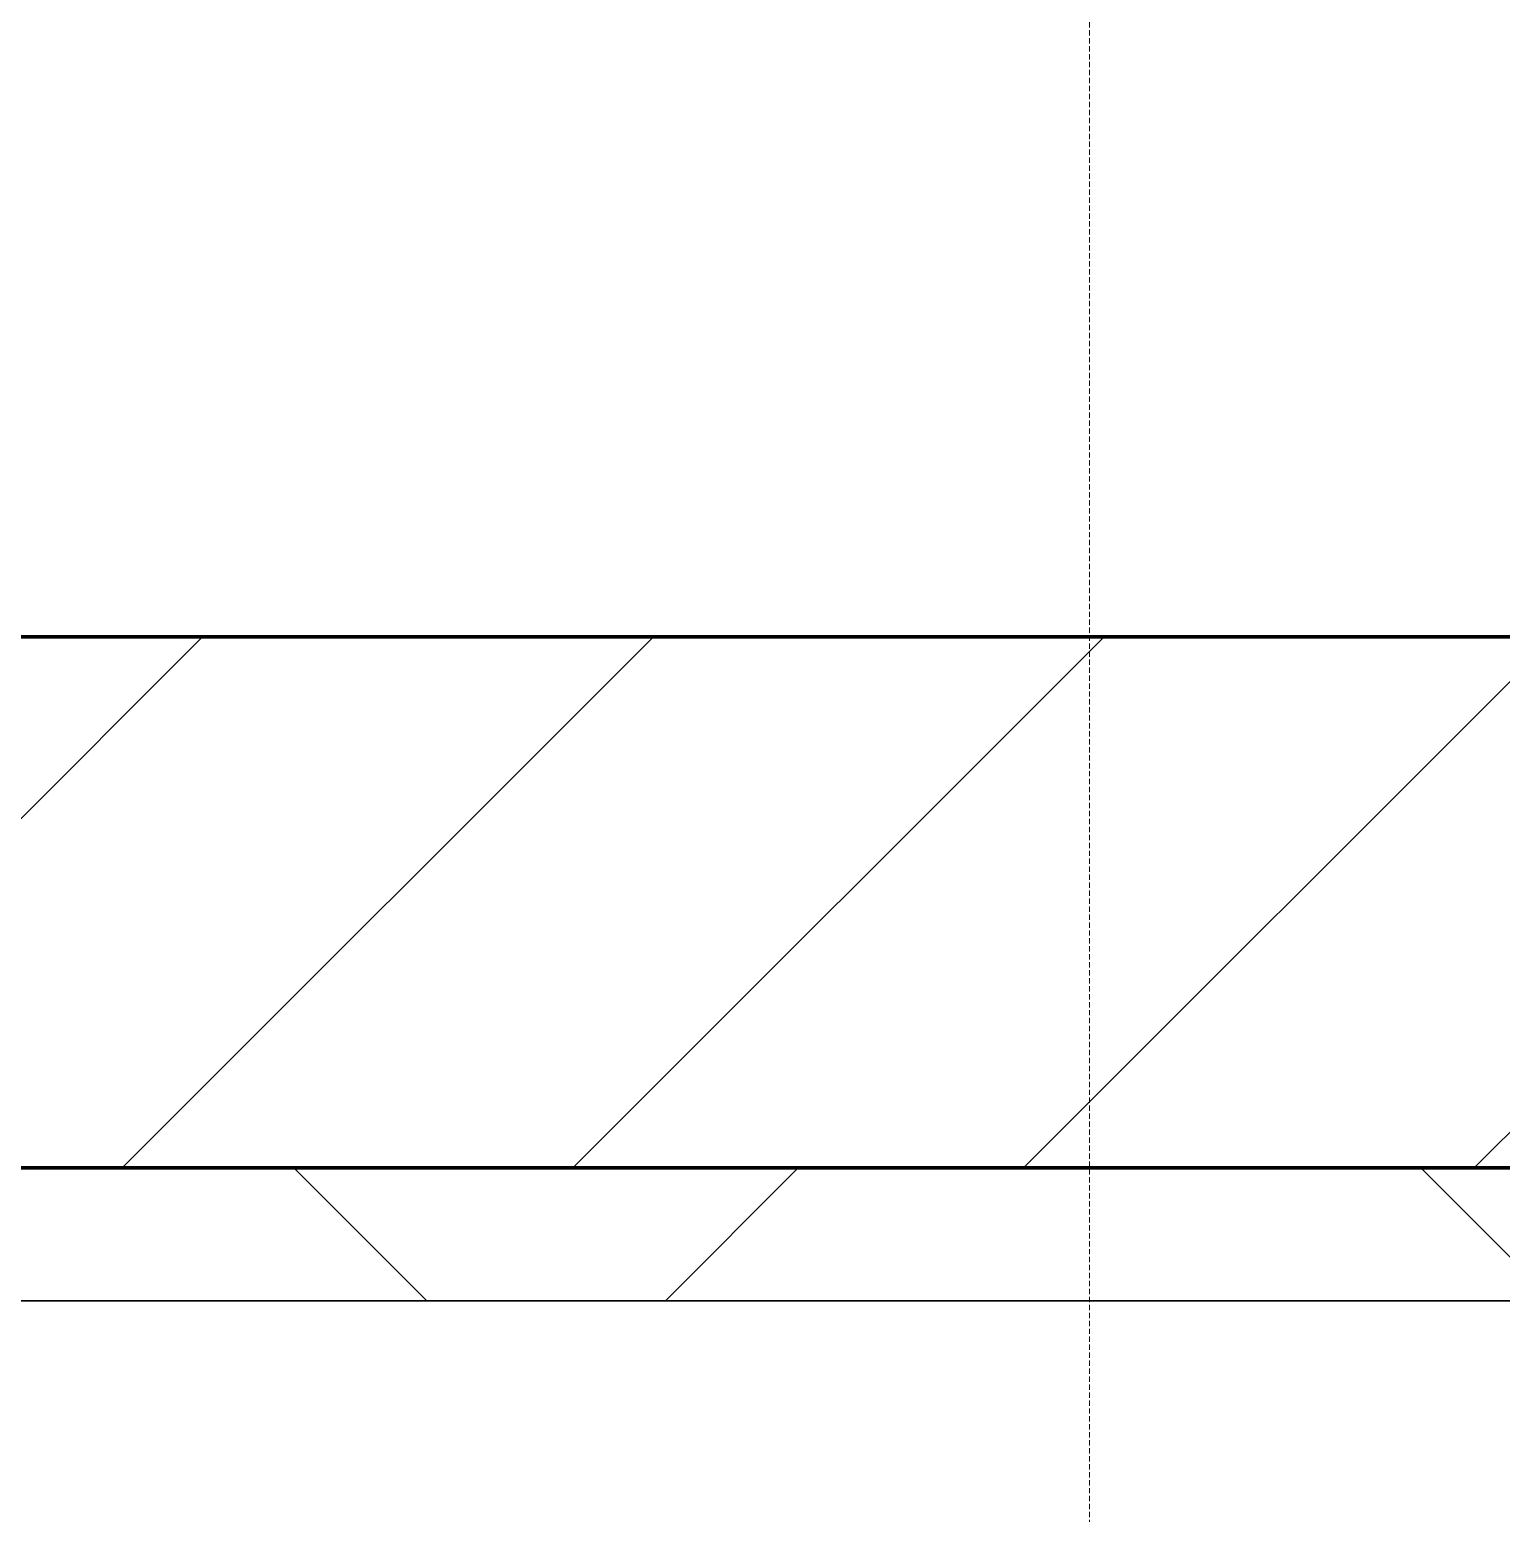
# Model space of a CAD drawing. Header units: millimetres. Extents: x -853228 to -774636, y -17776 to 22455.
# Drawn here: x -827721 to -827167, y 7814 to 8373 of the extents above; entities that cross this region are included whole.
import ezdxf

# ---------------------------------------------------------------- set-up
doc = ezdxf.new("R2010")
doc.units = ezdxf.units.MM
doc.linetypes.add('DPA_Hidden 50', pattern=[3, 2, -1])
for name, color, linetype, lineweight in [('A-DETL', 1, 'Continuous', 70), ('A-GLAZ-CURT', 2, 'Continuous', 9), ('A-WALL', 5, 'Continuous', 35), ('A-WALL-FNSH', 2, 'Continuous', 35), ('A-WALL-PATT', 1, 'Continuous', 35)]:
    doc.layers.add(name, color=color, linetype=linetype, lineweight=lineweight)

# ---------------------------------------------------------------- blocks, each defined once
blk = doc.blocks.new('PPLS-PP19_Custom Tile Pattern - Custom Tile Pattern-V53-4281-01 ENLARGED LOWER PLATFORM LEVEL - REFLECTED CEILING PLAN - SHEET 2')
at = {"layer": 'A-GLAZ-CURT'}
for p, q in [((-300, 0), (300, 0)), ((300, 0), (-300, 0)), ((230.06, 0), (300, 0)), ((-300, -50), (300, -50)), ((300, -50), (-300, -50))]:
    blk.add_line(p, q, dxfattribs=at)
for points, knots in [([(300, 0), (286.53, 0), (254.22, 0), (207.11, 0), (177.41, 0), (159.34, 0), (158.33, 0), (158.3, 0)], [-285.253232, -285.253232, -285.253232, -285.253232, -244.693688, -187.987675, -143.776725, -129.632772, -123.352749, -123.352749, -123.352749, -123.352749]), ([(171.51, 0), (176.48, 0), (193.23, 0), (201.73, 0), (208.81, 0), (213.9, 0), (241.96, 0), (266.73, 0), (281.71, 0), (291.71, 0), (296.52, 0), (297.86, 0), (298.09, 0)], [-7971.819559, -7971.819559, -7971.819559, -7971.819559, -7784.112253, -7606.717214, -7289.299508, -7042.621073, -6582.165592, -6068.460911, -5766.029927, -5566.724884, -5280.360606, -5199.253518, -5199.253518, -5199.253518, -5199.253518]), ([(289.43, 0), (281.1, 0), (258.49, 0), (230.43, 0), (219.94, 0), (219.02, 0)], [-12343.066774, -12343.066774, -12343.066774, -12343.066774, -11905.454923, -11162.864862, -10856.732305, -10856.732305, -10856.732305, -10856.732305]), ([(284.76, 0), (284.76, 0), (285.09, 0), (287.47, 0), (293.59, 0), (297.76, 0), (300, 0)], [-4110.630118, -4110.630118, -4110.630118, -4110.630118, -4053.389046, -3959.664717, -3862.421465, -3746.95702, -3746.95702, -3746.95702, -3746.95702]), ([(290.44, 0), (290.05, 0), (287.87, 0), (285.38, 0), (284.87, 0)], [-4407.091792, -4407.091792, -4407.091792, -4407.091792, -4358.271401, -4143.037883, -4143.037883, -4143.037883, -4143.037883])]:
    blk.add_open_spline(points, degree=3, knots=knots, dxfattribs=at)
for points in [[(300, 0), (296.86, 0), (293.7, 0), (290.53, 0)], [(297.38, 0), (296.02, 0), (293.66, 0), (290.54, 0)]]:
    blk.add_open_spline(points, degree=3, dxfattribs=at)
blk = doc.blocks.new('PPLS-PP19_Custom Tile Pattern - Custom Tile Pattern-V54-4281-01 ENLARGED LOWER PLATFORM LEVEL - REFLECTED CEILING PLAN - SHEET 2')
at = {"layer": 'A-GLAZ-CURT'}
for p, q in [((-300, 0), (300, 0)), ((300, 0), (-300, 0)), ((-293.07, 0), (-275.75, 0)), ((-275.75, 0), (-293.07, 0)), ((-222.32, 0), (-205, 0)), ((-205, 0), (-222.32, 0)), ((195.99, 0), (213.31, 0)), ((213.31, 0), (195.99, 0)), ((230.06, 0), (300, 0)), ((-300, -50), (300, -50)), ((300, -50), (-300, -50))]:
    blk.add_line(p, q, dxfattribs=at)
at = {"layer": 'A-GLAZ-CURT', "flags": 128}
for points in [[(-300, 0), (-291.56, 0), (-283.3, 0), (-275.2, 0), (-267.26, 0), (-259.45, 0), (-251.77, 0), (-244.2, 0), (-236.74, 0), (-229.36, 0), (-222.06, 0), (-214.83, 0), (-207.71, 0), (-200.76, 0), (-194.02, 0), (-187.54, 0), (-181.38, 0), (-175.58, 0), (-170.25, 0), (-165.64, 0), (-162.01, 0), (-159.53, 0), (-157.46, 0), (-154.52, 0), (-149.42, 0), (-141.84, 0), (-132.81, 0), (-126.08, 0)], [(-125.17, 0), (-128.55, 0), (-134.16, 0), (-140.03, 0), (-145.5, 0), (-150.63, 0), (-155.53, 0), (-160.27, 0), (-164.95, 0), (-169.65, 0), (-174.47, 0), (-179.49, 0), (-184.81, 0), (-190.44, 0), (-196.37, 0), (-202.58, 0), (-209.04, 0), (-215.73, 0), (-222.63, 0), (-229.72, 0), (-236.97, 0), (-244.39, 0), (-251.96, 0), (-259.67, 0), (-267.51, 0), (-275.48, 0), (-283.55, 0), (-291.73, 0), (-300, 0)]]:
    blk.add_lwpolyline(points, dxfattribs=at)
at = {"layer": 'A-GLAZ-CURT'}
for points, knots in [([(-300, 0), (-284.65, 0), (-236.57, 0), (-174.61, 0), (-129.95, 0), (-110.8, 0), (-99.5, 0), (-91.46, 0)], [-5323.127839, -5323.127839, -5323.127839, -5323.127839, -4502.809032, -2700.551212, -1002.059161, -460.363443, 0, 0, 0, 0]), ([(-171.58, 0), (-184.89, 0), (-218.8, 0), (-262.56, 0), (-294.48, 0), (-300, 0)], [-16141.514464, -16141.514464, -16141.514464, -16141.514464, -15131.813646, -13729.592194, -13439.944408, -13439.944408, -13439.944408, -13439.944408]), ([(-137.88, 0), (-140.56, 0), (-147.66, 0), (-147.69, 0), (-158.72, 0), (-174.02, 0), (-185.59, 0), (-209.77, 0), (-232.01, 0), (-255.22, 0), (-262.59, 0), (-264.9, 0), (-265.4, 0)], [-3187.727384, -3187.727384, -3187.727384, -3187.727384, -2919.378265, -2477.344047, -2237.412286, -2029.680487, -1755.085331, -1400.429864, -858.079193, -543.655514, -208.940337, 0, 0, 0, 0]), ([(-258.6, 0), (-257.91, 0), (-254.26, 0), (-241.25, 0), (-225.99, 0), (-213.1, 0), (-200.2, 0), (-187.16, 0), (-177.16, 0), (-171.59, 0)], [-5722.54675, -5722.54675, -5722.54675, -5722.54675, -5657.471696, -5413.335975, -5017.494783, -4832.723979, -4666.091899, -4349.945572, -4079.365017, -4079.365017, -4079.365017, -4079.365017]), ([(-133.82, 0), (-135.51, 0), (-137.8, 0), (-149.31, 0), (-162.01, 0), (-177.91, 0), (-199.46, 0), (-216.65, 0), (-231.26, 0), (-233.46, 0), (-234, 0)], [-2731.647847, -2731.647847, -2731.647847, -2731.647847, -2418.507304, -2308.929706, -2113.765672, -1763.376603, -1422.553702, -978.033455, -846.069444, -682.911962, -682.911962, -682.911962, -682.911962]), ([(-233.49, 0), (-233.44, 0), (-232.38, 0), (-230.74, 0), (-225.3, 0), (-223.63, 0)], [-455.274641, -455.274641, -455.274641, -455.274641, -440.605512, -119.536984, 0, 0, 0, 0]), ([(-223.63, 0), (-219.39, 0), (-206.17, 0), (-188.58, 0), (-169.02, 0), (-152.12, 0), (-136.84, 0), (-127.33, 0), (-124.19, 0), (-123.43, 0), (-123.28, 0)], [-5463.295695, -5463.295695, -5463.295695, -5463.295695, -5161.076232, -4739.070012, -4465.409639, -4149.119819, -3839.893365, -3647.167523, -3488.92562, -3439.852845, -3439.852845, -3439.852845, -3439.852845]), ([(-102.64, 0), (-112.29, 0), (-133.51, 0), (-158.22, 0), (-171.17, 0)], [-18161.066245, -18161.066245, -18161.066245, -18161.066245, -17136.203329, -16151.889957, -16151.889957, -16151.889957, -16151.889957]), ([(-171.08, 0), (-169.62, 0), (-164.61, 0), (-158.7, 0), (-157.22, 0)], [-4071.073527, -4071.073527, -4071.073527, -4071.073527, -4000.813434, -3840.635403, -3840.635403, -3840.635403, -3840.635403]), ([(-152.35, 0), (-151.03, 0), (-147.71, 0), (-143.57, 0), (-138.62, 0)], [-3494.978217, -3494.978217, -3494.978217, -3494.978217, -3371.022232, -3227.460399, -3227.460399, -3227.460399, -3227.460399]), ([(-118.78, 0), (-121.86, 0), (-126.28, 0), (-136.96, 0), (-147.46, 0), (-150.03, 0), (-150.57, 0)], [-5938.474035, -5938.474035, -5938.474035, -5938.474035, -5700.061948, -5508.838257, -5298.784692, -5196.16478, -5196.16478, -5196.16478, -5196.16478]), ([(-150.34, 0), (-150.07, 0), (-147.75, 0), (-142.6, 0), (-127.26, 0), (-107.3, 0), (-90.42, 0), (-75.26, 0), (-68.41, 0), (-65.12, 0), (-63.63, 0)], [-4948.728362, -4948.728362, -4948.728362, -4948.728362, -4883.323924, -4440.880425, -4054.690705, -3793.097032, -3402.597032, -3144.956779, -3050.982048, -2969.237017, -2969.237017, -2969.237017, -2969.237017]), ([(-34.59, 0), (-40.18, 0), (-54.29, 0), (-78.2, 0), (-110.94, 0), (-130.52, 0), (-147.74, 0), (-149.07, 0)], [-8485.872555, -8485.872555, -8485.872555, -8485.872555, -8073.216054, -7508.296369, -7004.680444, -6449.282163, -6277.220794, -6277.220794, -6277.220794, -6277.220794]), ([(-148.23, 0), (-146.94, 0), (-140.15, 0), (-137.28, 0), (-133.93, 0), (-128.78, 0), (-126.5, 0)], [-6162.058746, -6162.058746, -6162.058746, -6162.058746, -6017.569127, -5560.701257, -5364.112219, -5231.017328, -5231.017328, -5231.017328, -5231.017328]), ([(-86.16, 0), (-91.37, 0), (-104.13, 0), (-122.65, 0), (-139.03, 0), (-146.11, 0), (-146.95, 0)], [-1681.3698, -1681.3698, -1681.3698, -1681.3698, -1374.161226, -945.742622, -741.901385, -489.130243, -489.130243, -489.130243, -489.130243]), ([(-146.69, 0), (-146.59, 0), (-145.49, 0), (-135.69, 0), (-128.29, 0), (-125.15, 0)], [-420.34245, -420.34245, -420.34245, -420.34245, -406.956646, -290.263673, 0, 0, 0, 0]), ([(-127.41, 0), (-131.63, 0), (-133.16, 0), (-134.09, 0), (-134.15, 0)], [-8540.990293, -8540.990293, -8540.990293, -8540.990293, -8266.114998, -8246.473386, -8246.473386, -8246.473386, -8246.473386]), ([(-134.15, 0), (-133.32, 0), (-130.31, 0), (-119.55, 0), (-107.8, 0), (-102.64, 0)], [-7657.439573, -7657.439573, -7657.439573, -7657.439573, -7293.749979, -6839.55839, -6479.589617, -6479.589617, -6479.589617, -6479.589617]), ([(-120.13, 0), (-120.14, 0), (-120.24, 0), (-121.3, 0), (-129.25, 0), (-133.82, 0)], [-2933.992132, -2933.992132, -2933.992132, -2933.992132, -2920.575025, -2840.280255, -2731.647847, -2731.647847, -2731.647847, -2731.647847]), ([(-113.43, 0), (-113.44, 0), (-113.96, 0), (-119.73, 0), (-125.43, 0), (-127.03, 0), (-127.41, 0)], [-328.499627, -328.499627, -328.499627, -328.499627, -282.672656, -98.539552, -24.539552, 0, 0, 0, 0]), ([(-126.5, 0), (-122.44, 0), (-108.71, 0), (-86.68, 0), (-63.44, 0), (-54.4, 0), (-48.53, 0), (-30.79, 0), (-18.03, 0), (8.61, 0), (15.02, 0), (22.91, 0), (31, 0), (39.04, 0), (51.19, 0), (58.74, 0), (61.34, 0), (61.45, 0)], [-5231.017328, -5231.017328, -5231.017328, -5231.017328, -4994.692869, -4542.524482, -4008.285538, -3689.699207, -3546.54457, -3315.260113, -2864.387349, -2439.246196, -2084.094819, -1956.422387, -1818.904206, -1645.594513, -1443.202566, -1228.752106, -1120.932285, -1120.932285, -1120.932285, -1120.932285]), ([(-125.15, 0), (-124.93, 0), (-121.96, 0), (-113.79, 0), (-106.12, 0), (-103.63, 0)], [-3362.7396, -3362.7396, -3362.7396, -3362.7396, -3342.215224, -3074.362186, -2942.39715, -2942.39715, -2942.39715, -2942.39715]), ([(-122.08, 0), (-122.01, 0), (-121.69, 0), (-121.2, 0), (-120.88, 0)], [-3136.336417, -3136.336417, -3136.336417, -3136.336417, -3110.304437, -3035.164275, -3035.164275, -3035.164275, -3035.164275]), ([(-36.33, 0), (-36.43, 0), (-37.27, 0), (-45.02, 0), (-46.13, 0), (-60.59, 0), (-81.23, 0), (-99.51, 0), (-114.02, 0), (-117.28, 0), (-118.78, 0)], [-1855.773136, -1855.773136, -1855.773136, -1855.773136, -1810.870157, -1672.078046, -1405.135169, -1060.00838, -740.068933, -229.489605, -116.330425, 0, 0, 0, 0]), ([(-117.74, 0), (-117.19, 0), (-114.78, 0), (-113.43, 0), (-113.43, 0)], [-821.249067, -821.249067, -821.249067, -821.249067, -394.672656, -330.879064, -330.879064, -330.879064, -330.879064]), ([(-102.96, 0), (-105.16, 0), (-111.69, 0), (-116.56, 0), (-117.56, 0)], [-1642.498133, -1642.498133, -1642.498133, -1642.498133, -1433.981041, -985.49888, -985.49888, -985.49888, -985.49888]), ([(-115.82, 0), (-114.96, 0), (-111.48, 0), (-105.32, 0), (-102.68, 0)], [-5724.064692, -5724.064692, -5724.064692, -5724.064692, -5430.283136, -5249.458087, -5249.458087, -5249.458087, -5249.458087]), ([(-33.8, 0), (-36.03, 0), (-43.13, 0), (-56.24, 0), (-75.59, 0), (-94, 0), (-112.01, 0), (-114.94, 0), (-115.63, 0)], [-1948.617768, -1948.617768, -1948.617768, -1948.617768, -1792.521578, -1466.981642, -1208.454564, -789.402658, -501.969187, -243.577221, -243.577221, -243.577221, -243.577221]), ([(-36.62, 0), (-36.62, 0), (-40.35, 0), (-44.32, 0), (-58.97, 0), (-82.48, 0), (-96.92, 0), (-102.65, 0)], [-4069.478503, -4069.478503, -4069.478503, -4069.478503, -3858.647035, -3538.256648, -2842.901703, -2193.204658, -1652.133778, -1652.133778, -1652.133778, -1652.133778]), ([(-102.64, 0), (-102.21, 0), (-96.2, 0), (-85.29, 0), (-71.67, 0), (-65.93, 0), (-65.07, 0)], [-2924.953137, -2924.953137, -2924.953137, -2924.953137, -2902.289527, -2605.247022, -2322.099534, -2241.8264, -2241.8264, -2241.8264, -2241.8264]), ([(-102.63, 0), (-99.16, 0), (-88.22, 0), (-74.02, 0), (-62.74, 0), (-60.36, 0), (-59.97, 0)], [-6479.371946, -6479.371946, -6479.371946, -6479.371946, -6236.997189, -5713.340575, -5140.470607, -5006.787413, -5006.787413, -5006.787413, -5006.787413]), ([(-102.13, 0), (-100.15, 0), (-93.18, 0), (-71.33, 0), (-50.7, 0), (-35.54, 0), (-34.63, 0)], [-5236.91025, -5236.91025, -5236.91025, -5236.91025, -5103.229623, -4799.173296, -4065.652676, -4019.024145, -4019.024145, -4019.024145, -4019.024145]), ([(-72.93, 0), (-75.51, 0), (-84.2, 0), (-94.92, 0), (-101.94, 0)], [-19442.345229, -19442.345229, -19442.345229, -19442.345229, -18935.241197, -18185.849118, -18185.849118, -18185.849118, -18185.849118]), ([(-91.46, 0), (-90.09, 0), (-84.7, 0), (-77.43, 0), (-72.73, 0), (-72.64, 0), (-72.64, 0)], [-19832.387487, -19832.387487, -19832.387487, -19832.387487, -19753.885894, -19541.04734, -19478.625389, -19471.062469, -19471.062469, -19471.062469, -19471.062469]), ([(-63.96, 0), (-64.13, 0), (-72.5, 0), (-80.63, 0), (-86.16, 0)], [-2171.769325, -2171.769325, -2171.769325, -2171.769325, -2007.031671, -1681.3698, -1681.3698, -1681.3698, -1681.3698]), ([(-29.03, 0), (-33.97, 0), (-43.74, 0), (-56.37, 0), (-71.66, 0), (-77.83, 0), (-82.66, 0), (-83.28, 0), (-83.28, 0)], [-2680.714891, -2680.714891, -2680.714891, -2680.714891, -2413.671296, -2161.752162, -2006.592567, -1646.621388, -1424.436217, -1393.971743, -1393.971743, -1393.971743, -1393.971743]), ([(-83.28, 0), (-83.28, 0), (-82.91, 0), (-76.14, 0), (-62.97, 0), (-48.14, 0), (-38.03, 0), (-35.34, 0), (-34.82, 0)], [-1393.4169, -1393.4169, -1393.4169, -1393.4169, -1353.722004, -1274.333717, -1073.56893, -651.549973, -296.515819, -214.457191, -214.457191, -214.457191, -214.457191]), ([(-66.39, 0), (-66.39, 0), (-63.63, 0), (-53.93, 0), (-38.94, 0), (-33.67, 0)], [-2493.31794, -2493.31794, -2493.31794, -2493.31794, -2315.303971, -1809.437387, -1009.689159, -1009.689159, -1009.689159, -1009.689159]), ([(-33.97, 0), (-40.13, 0), (-53.52, 0), (-65.77, 0), (-66.37, 0), (-66.38, 0)], [-3330.96565, -3330.96565, -3330.96565, -3330.96565, -2981.410125, -2542.574734, -2498.224237, -2498.224237, -2498.224237, -2498.224237]), ([(-63.63, 0), (-61.49, 0), (-57.39, 0), (-54.49, 0), (-45.2, 0), (-40.79, 0), (-40.46, 0), (-40.44, 0)], [-2969.237017, -2969.237017, -2969.237017, -2969.237017, -2851.217951, -2734.127174, -2474.780881, -2410.990208, -2350.645972, -2350.645972, -2350.645972, -2350.645972]), ([(-58.83, 0), (-58.37, 0), (-57.29, 0), (-54.23, 0), (-46.33, 0), (-42.62, 0), (-41.76, 0)], [-4859.52896, -4859.52896, -4859.52896, -4859.52896, -4680.891996, -4469.85053, -4321.566175, -4270.495146, -4270.495146, -4270.495146, -4270.495146]), ([(-51.83, 0), (-51.83, 0), (-51.78, 0), (-47.4, 0), (-46.01, 0), (-40.22, 0), (-36.78, 0)], [-632.814994, -632.814994, -632.814994, -632.814994, -627.965721, -508.377888, -260.442412, 0, 0, 0, 0]), ([(-34.13, 0), (-37.78, 0), (-44.98, 0), (-51.43, 0), (-51.79, 0)], [-1031.857409, -1031.857409, -1031.857409, -1031.857409, -819.71621, -644.910881, -644.910881, -644.910881, -644.910881]), ([(-41.76, 0), (-39.9, 0), (-37.72, 0), (-36.92, 0), (-36.77, 0)], [-4270.495146, -4270.495146, -4270.495146, -4270.495146, -4161.040818, -4106.245333, -4106.245333, -4106.245333, -4106.245333]), ([(-36.78, 0), (-32.43, 0), (-19.22, 0), (8.83, 0), (43.36, 0), (70.92, 0), (82.12, 0), (83.66, 0)], [-6191.144455, -6191.144455, -6191.144455, -6191.144455, -5862.463379, -5340.621928, -4573.028122, -4094.177415, -3869.465285, -3869.465285, -3869.465285, -3869.465285]), ([(-36.29, 0), (-36.29, 0), (-34.66, 0), (-28.88, 0), (-26.95, 0), (-26.54, 0)], [-9150.272121, -9150.272121, -9150.272121, -9150.272121, -9057.163041, -8919.836787, -8834.607043, -8834.607043, -8834.607043, -8834.607043]), ([(30.82, 0), (29.27, 0), (20.14, 0), (3.54, 0), (-16.58, 0), (-34.76, 0), (-36.04, 0)], [-10462.034656, -10462.034656, -10462.034656, -10462.034656, -10363.088938, -9884.23066, -9424.652049, -9182.880979, -9182.880979, -9182.880979, -9182.880979]), ([(-33.8, 0), (-33.24, 0), (-31.94, 0), (-29.94, 0), (-28.57, 0)], [-163.238269, -163.238269, -163.238269, -163.238269, -83.513472, 0, 0, 0, 0]), ([(35.24, 0), (35.17, 0), (31.22, 0), (24.07, 0), (12.82, 0), (-2.9, 0), (-20.62, 0), (-29.45, 0), (-33.75, 0)], [-2317.346286, -2317.346286, -2317.346286, -2317.346286, -2313.748533, -2106.613311, -1925.670641, -1617.263037, -1290.787923, -1039.307308, -1039.307308, -1039.307308, -1039.307308]), ([(31.18, 0), (25.97, 0), (11.99, 0), (-10.15, 0), (-26.48, 0), (-33.7, 0)], [-4496.803627, -4496.803627, -4496.803627, -4496.803627, -4222.080604, -3745.412743, -3336.000615, -3336.000615, -3336.000615, -3336.000615]), ([(-33.7, 0), (-25.67, 0), (-11.72, 0), (4.23, 0), (9.64, 0), (10.14, 0), (10.18, 0)], [-4002.969112, -4002.969112, -4002.969112, -4002.969112, -3589.737505, -3285.047089, -3066.359526, -3044.715262, -3044.715262, -3044.715262, -3044.715262]), ([(9.32, 0), (9.08, 0), (7.65, 0), (2.57, 0), (-12.23, 0), (-23.35, 0), (-31.2, 0), (-33.7, 0)], [-2922.926651, -2922.926651, -2922.926651, -2922.926651, -2882.788014, -2720.818881, -2518.50168, -2125.455881, -1950.879433, -1950.879433, -1950.879433, -1950.879433]), ([(-26.75, 0), (-27.82, 0), (-30.54, 0), (-33.35, 0), (-33.67, 0)], [-8718.362214, -8718.362214, -8718.362214, -8718.362214, -8532.293389, -8508.54531, -8508.54531, -8508.54531, -8508.54531]), ([(-33.47, 0), (-33.24, 0), (-31.16, 0), (-29.82, 0), (-29.19, 0)], [-999.289695, -999.289695, -999.289695, -999.289695, -963.711516, -666.19313, -666.19313, -666.19313, -666.19313]), ([(-33.34, 0), (-33.34, 0), (-32.93, 0), (-31.16, 0), (-30.52, 0)], [-2415.024266, -2415.024266, -2415.024266, -2415.024266, -2357.633367, -2323.618664, -2323.618664, -2323.618664, -2323.618664]), ([(35.24, 0), (32.07, 0), (22.06, 0), (2.64, 0), (-17.84, 0), (-30.57, 0), (-31.82, 0), (-32, 0)], [-3964.471484, -3964.471484, -3964.471484, -3964.471484, -3766.694881, -3333.063701, -2994.501669, -2698.150104, -2614.070998, -2614.070998, -2614.070998, -2614.070998]), ([(-30.76, 0), (-30.73, 0), (-29.99, 0), (-23.47, 0), (-15.75, 0), (-15.19, 0)], [-54176.191683, -54176.191683, -54176.191683, -54176.191683, -54157.274271, -53749.15266, -53717.791567, -53717.791567, -53717.791567, -53717.791567]), ([(-30.52, 0), (-27.11, 0), (-17.83, 0), (5.99, 0), (22.06, 0), (37.44, 0), (45.92, 0), (57.76, 0), (64.47, 0), (72.74, 0), (75.22, 0), (76.03, 0), (76.21, 0)], [-2323.618664, -2323.618664, -2323.618664, -2323.618664, -2142.497158, -1716.209403, -1206.526904, -1089.329421, -901.315459, -753.071572, -495.328968, -421.953223, -334.951786, -290.452333, -290.452333, -290.452333, -290.452333]), ([(-13, 0), (-14.35, 0), (-17.68, 0), (-25.97, 0), (-29.52, 0), (-30.21, 0)], [-55207.591944, -55207.591944, -55207.591944, -55207.591944, -54789.006179, -54461.685999, -54290.791712, -54290.791712, -54290.791712, -54290.791712]), ([(8.33, 0), (8.19, 0), (7.18, 0), (0.32, 0), (-13.89, 0), (-24.92, 0), (-29.03, 0)], [-3574.286521, -3574.286521, -3574.286521, -3574.286521, -3526.962355, -3285.499107, -2903.012179, -2680.714891, -2680.714891, -2680.714891, -2680.714891]), ([(-28.98, 0), (-28.66, 0), (-27.39, 0), (-24.45, 0), (-22.56, 0)], [-166.548282, -166.548282, -166.548282, -166.548282, -102.06493, 0, 0, 0, 0]), ([(-28.57, 0), (-26.93, 0), (-20.29, 0), (-11.45, 0), (2.08, 0), (13.15, 0), (21.24, 0), (24.62, 0), (24.72, 0), (24.72, 0)], [-5361.429781, -5361.429781, -5361.429781, -5361.429781, -5261.36855, -5050.479954, -4785.90057, -4596.498881, -4445.288762, -4384.376941, -4376.041937, -4376.041937, -4376.041937, -4376.041937]), ([(-22.56, 0), (-20.27, 0), (-17.03, 0), (-11.36, 0), (-7.66, 0), (-6.6, 0), (-6.44, 0)], [-56468.192263, -56468.192263, -56468.192263, -56468.192263, -56344.022017, -56303.229861, -56166.290093, -56124.392176, -56124.392176, -56124.392176, -56124.392176]), ([(-15.19, 0), (-13.07, 0), (5.46, 0), (25.03, 0), (35.24, 0)], [-461.142613, -461.142613, -461.142613, -461.142613, -429.606584, -397.206951, -397.206951, -397.206951, -397.206951]), ([(-6.54, 0), (-6.73, 0), (-7.2, 0), (-7.6, 0), (-7.79, 0)], [-56009.792147, -56009.792147, -56009.792147, -56009.792147, -55949.290093, -55895.192118, -55895.192118, -55895.192118, -55895.192118]), ([(-2.63, 0), (-2.47, 0), (-1.22, 0), (4.92, 0), (15.97, 0), (22.54, 0), (24.49, 0)], [-226.825321, -226.825321, -226.825321, -226.825321, -220.269177, -206.416616, -198.214427, -187.717507, -187.717507, -187.717507, -187.717507]), ([(103.09, 0), (101.08, 0), (86.31, 0), (63.34, 0), (35.84, 0), (12, 0), (3.08, 0), (-1.67, 0), (-2.25, 0)], [-375.435014, -375.435014, -375.435014, -375.435014, -369.147452, -330.153101, -307.516438, -285.83788, -246.234814, -234.646884, -234.646884, -234.646884, -234.646884]), ([(24.69, 0), (24.54, 0), (20.99, 0), (15.48, 0), (10.8, 0), (9.63, 0)], [-4368.572414, -4368.572414, -4368.572414, -4368.572414, -4306.476363, -4080.000647, -3772.857994, -3772.857994, -3772.857994, -3772.857994]), ([(18.16, 0), (19.15, 0), (24.25, 0), (25.66, 0), (26.12, 0)], [-5700.113719, -5700.113719, -5700.113719, -5700.113719, -5554.232259, -5302.431367, -5302.431367, -5302.431367, -5302.431367]), ([(114.39, 0), (114.2, 0), (112.08, 0), (105.42, 0), (92.38, 0), (85.59, 0), (74.4, 0), (62.26, 0), (51.85, 0), (43.81, 0), (29.53, 0), (20.67, 0), (18.85, 0), (18.16, 0)], [-8148.58938, -8148.58938, -8148.58938, -8148.58938, -8105.191388, -7723.759874, -7531.75727, -7135.649961, -6924.452779, -6738.82075, -6548.303034, -6314.283804, -6135.05769, -5972.647715, -5832.674503, -5832.674503, -5832.674503, -5832.674503]), ([(27.44, 0), (27.9, 0), (29.54, 0), (38.07, 0), (53.39, 0), (71.67, 0), (84.83, 0), (86.01, 0), (92.51, 0), (94.33, 0)], [-5037.309798, -5037.309798, -5037.309798, -5037.309798, -4887.603822, -4705.298446, -4353.683244, -3960.84581, -3759.045785, -3336.541051, -2783.776468, -2783.776468, -2783.776468, -2783.776468]), ([(27.89, 0), (29.09, 0), (31.26, 0), (34.55, 0), (35.19, 0)], [-147.777612, -147.777612, -147.777612, -147.777612, -135.792042, -133.075506, -133.075506, -133.075506, -133.075506]), ([(53.18, 0), (53.06, 0), (52.22, 0), (44.99, 0), (36.46, 0), (30.82, 0)], [-622.740158, -622.740158, -622.740158, -622.740158, -566.066452, -360.610861, 0, 0, 0, 0]), ([(136.44, 0), (121.66, 0), (86.93, 0), (51.16, 0), (31.18, 0)], [-106.750556, -106.750556, -106.750556, -106.750556, -59.610984, 0, 0, 0, 0]), ([(35.27, 0), (37.45, 0), (53.59, 0), (77.08, 0), (97.78, 0), (104.19, 0)], [-397.179196, -397.179196, -397.179196, -397.179196, -390.253598, -346.313304, -326.430067, -326.430067, -326.430067, -326.430067]), ([(76.63, 0), (74.8, 0), (67.65, 0), (53.66, 0), (41.36, 0), (35.48, 0)], [-3095.572228, -3095.572228, -3095.572228, -3095.572228, -2950.589685, -2634.532728, -2321.679171, -2321.679171, -2321.679171, -2321.679171]), ([(70.61, 0), (66.16, 0), (55.8, 0), (43.34, 0), (37.56, 0), (35.49, 0)], [-4647.237329, -4647.237329, -4647.237329, -4647.237329, -4326.416877, -4098.545751, -3969.515219, -3969.515219, -3969.515219, -3969.515219]), ([(168.37, 0), (167.68, 0), (162.47, 0), (147.02, 0), (109.77, 0), (76.86, 0), (57.82, 0), (46.51, 0), (41.18, 0), (36.02, 0), (35.54, 0), (35.54, 0)], [-543.375029, -543.375029, -543.375029, -543.375029, -530.793311, -458.593899, -401.860199, -357.622665, -341.267687, -334.000314, -326.15566, -319.318397, -317.489778, -317.489778, -317.489778, -317.489778]), ([(36.12, 0), (39.41, 0), (49.68, 0), (71.92, 0), (92.61, 0), (103.43, 0), (104.2, 0)], [-131.801654, -131.801654, -131.801654, -131.801654, -118.513713, -97.899267, -63.759246, -61.137712, -61.137712, -61.137712, -61.137712]), ([(36.29, 0), (37.77, 0), (48.82, 0), (64.79, 0), (95.91, 0), (124.45, 0), (132.42, 0), (134.6, 0)], [-314.598523, -314.598523, -314.598523, -314.598523, -305.899624, -287.17622, -249.500363, -194.761443, -152.241002, -152.241002, -152.241002, -152.241002]), ([(61.47, 0), (61.47, 0), (61.21, 0), (54.61, 0), (53.71, 0), (53.56, 0)], [-1113.311073, -1113.311073, -1113.311073, -1113.311073, -1096.402191, -891.204116, -747.28819, -747.28819, -747.28819, -747.28819]), ([(76.22, 0), (75.58, 0), (73.64, 0), (71.05, 0), (70.61, 0)], [-193.634889, -193.634889, -193.634889, -193.634889, -31.537676, 0, 0, 0, 0]), ([(94.4, 0), (94.4, 0), (94.64, 0), (98.07, 0), (101.77, 0), (103.99, 0)], [-2348.345796, -2348.345796, -2348.345796, -2348.345796, -2310.419338, -2233.599744, -2120.972547, -2120.972547, -2120.972547, -2120.972547]), ([(104.19, 0), (105.48, 0), (110.92, 0), (120.79, 0), (139.94, 0), (163.31, 0), (185.23, 0), (193.62, 0), (194.69, 0), (194.79, 0)], [-2117.507345, -2117.507345, -2117.507345, -2117.507345, -2052.234781, -1843.028543, -1530.39897, -1095.004608, -529.74427, -295.064701, -265.121568, -265.121568, -265.121568, -265.121568]), ([(129.02, 0), (129.02, 0), (124.41, 0), (122.35, 0), (115.23, 0), (108.74, 0), (104.2, 0)], [-35.386604, -35.386604, -35.386604, -35.386604, -31.430235, -22.807238, -15.488593, -1.164768, -1.164768, -1.164768, -1.164768]), ([(104.5, 0), (115.69, 0), (127.02, 0), (138.28, 0), (138.53, 0)], [-326.108732, -326.108732, -326.108732, -326.108732, -291.370682, -290.5735, -290.5735, -290.5735, -290.5735]), ([(157.9, 0), (156.77, 0), (151.67, 0), (143.29, 0), (134.04, 0), (126.24, 0), (118.6, 0), (114.23, 0), (111.98, 0), (105.66, 0), (105.23, 0), (105.23, 0)], [-10292.955006, -10292.955006, -10292.955006, -10292.955006, -10098.273015, -9847.788484, -9677.714971, -9567.007022, -9453.21225, -9220.200448, -9012.77275, -8966.157302, -8929.495943, -8929.495943, -8929.495943, -8929.495943]), ([(105.26, 0), (105.52, 0), (111.01, 0), (112.65, 0), (113.59, 0)], [-8920.561005, -8920.561005, -8920.561005, -8920.561005, -8814.835624, -8577.462505, -8577.462505, -8577.462505, -8577.462505]), ([(105.27, 0), (111.32, 0), (118.06, 0), (128.63, 0), (128.95, 0)], [-59.909843, -59.909843, -59.909843, -59.909843, -39.050993, -35.895543, -35.895543, -35.895543, -35.895543]), ([(128.58, 0), (128.8, 0), (130.16, 0), (139.26, 0), (152.67, 0), (161.24, 0), (162.19, 0), (162.75, 0)], [-633.326174, -633.326174, -633.326174, -633.326174, -627.736123, -618.981161, -602.094757, -592.980799, -581.414464, -581.414464, -581.414464, -581.414464]), ([(137.1, 0), (136, 0), (133.64, 0), (129.87, 0), (129.11, 0)], [-670.405967, -670.405967, -670.405967, -670.405967, -651.020627, -640.742133, -640.742133, -640.742133, -640.742133]), ([(193.8, 0), (193.33, 0), (190.11, 0), (183.13, 0), (171, 0), (161.95, 0), (161.28, 0), (158.35, 0), (157.85, 0), (157.77, 0)], [-11665.349007, -11665.349007, -11665.349007, -11665.349007, -11565.880756, -11105.624034, -10839.086983, -10768.332124, -10666.779182, -10580.760289, -10550.278881, -10550.278881, -10550.278881, -10550.278881]), ([(300, 0), (286.53, 0), (254.22, 0), (207.11, 0), (177.41, 0), (159.34, 0), (158.33, 0), (158.3, 0)], [-285.253232, -285.253232, -285.253232, -285.253232, -244.693688, -187.987675, -143.776725, -129.632772, -123.352749, -123.352749, -123.352749, -123.352749]), ([(159.07, 0), (159.13, 0), (160.84, 0), (165.21, 0), (174.15, 0), (185.98, 0), (208.82, 0), (219.42, 0), (230.06, 0)], [-115.643202, -115.643202, -115.643202, -115.643202, -114.681583, -87.660824, -65.295536, -41.623857, -24.459831, 0, 0, 0, 0]), ([(162.75, 0), (165.4, 0), (170.91, 0), (172.61, 0), (172.61, 0)], [-111.264224, -111.264224, -111.264224, -111.264224, -56.742688, -19.085662, -19.085662, -19.085662, -19.085662]), ([(241, 0), (240.07, 0), (235.87, 0), (226.56, 0), (221.1, 0), (200.27, 0), (182.99, 0), (174.27, 0), (169.67, 0), (168.99, 0)], [-9463.29374, -9463.29374, -9463.29374, -9463.29374, -9406.094246, -9221.510254, -9016.44624, -8717.832359, -8253.978395, -8152.463617, -8069.855175, -8069.855175, -8069.855175, -8069.855175]), ([(215.22, 0), (214.62, 0), (210.55, 0), (203.98, 0), (187.54, 0), (175.3, 0), (169.49, 0)], [-203.825446, -203.825446, -203.825446, -203.825446, -198.527383, -184.406837, -162.427601, -142.916156, -142.916156, -142.916156, -142.916156]), ([(171.51, 0), (176.48, 0), (193.23, 0), (201.73, 0), (208.81, 0), (213.9, 0), (241.96, 0), (266.73, 0), (281.71, 0), (291.71, 0), (296.52, 0), (297.86, 0), (298.09, 0)], [-7971.819559, -7971.819559, -7971.819559, -7971.819559, -7784.112253, -7606.717214, -7289.299508, -7042.621073, -6582.165592, -6068.460911, -5766.029927, -5566.724884, -5280.360606, -5199.253518, -5199.253518, -5199.253518, -5199.253518]), ([(172.07, 0), (177.66, 0), (187.87, 0), (201.08, 0), (207.47, 0), (213.96, 0), (215.11, 0)], [-255.364076, -255.364076, -255.364076, -255.364076, -237.955587, -223.92608, -215.862851, -208.75215, -208.75215, -208.75215, -208.75215]), ([(242.06, 0), (236.31, 0), (226.37, 0), (219.94, 0), (219.02, 0)], [-11500.132874, -11500.132874, -11500.132874, -11500.132874, -11162.864862, -10856.732305, -10856.732305, -10856.732305, -10856.732305]), ([(219.9, 0), (220.86, 0), (226.82, 0), (236.93, 0), (242.1, 0)], [-10670.940496, -10670.940496, -10670.940496, -10670.940496, -10511.382485, -10034.399373, -10034.399373, -10034.399373, -10034.399373])]:
    blk.add_open_spline(points, degree=3, knots=knots, dxfattribs=at)
for points in [[(-39.84, 0), (-39.08, 0), (-38.11, 0), (-37.36, 0)], [(24.49, 0), (25.23, 0), (25.72, 0), (26.04, 0)], [(80.35, 0), (79.57, 0), (78.27, 0), (76.63, 0)], [(84.06, 0), (83.48, 0), (82.41, 0), (81.72, 0)], [(168.74, 0), (168.74, 0), (169.81, 0), (171.51, 0)], [(195.11, 0), (194.91, 0), (194.44, 0), (193.8, 0)]]:
    blk.add_open_spline(points, degree=3, dxfattribs=at)

msp = doc.modelspace()

# ---------------------------------------------------------------- hatches: boundary and pattern name
at = {"layer": 'A-WALL-PATT', "lineweight": 9}
h = msp.add_hatch(dxfattribs=at)
h.set_pattern_fill('FP_2', color=256, style=0, pattern_type=2)
h.set_pattern_definition([(45, (0, 0), (-84.852814, 84.852814), [])])
h.paths.add_polyline_path([(-814007.37, 7944.02), (-814007.37, 8144.02), (-842657.37, 8144.02), (-842657.37, 7944.02), (-826541.23, 7944.02), (-826539.02, 7948.97), (-826527.94, 7944.02), (-814073.76, 7944.02)])
h = msp.add_hatch(dxfattribs=at)
h.set_pattern_fill('FP_3', color=256, style=0, pattern_type=2)
h.set_pattern_definition([(45, (0, 0), (-212.13203, 212.13203), []), (135, (0, 0), (-212.13203, -212.13203), [])])
h.paths.add_polyline_path([(-818486.1, 7894.02), (-817973.34, 7894.02), (-817973.34, 7944.02), (-826527.94, 7944.02), (-826491.55, 7927.76), (-826489.44, 7931.09), (-826482.37, 7934.02), (-826475.3, 7931.09), (-826472.37, 7924.02), (-826472.37, 7919.19), (-826414.53, 7894.02), (-820692.28, 7894.02)])
h.paths.add_polyline_path([(-826582.37, 7894.02), (-826526.34, 7894.02), (-826557.37, 7907.88), (-826541.23, 7944.02), (-834960.89, 7944.02), (-834960.89, 7894.02), (-826621.36, 7894.02)])

# ---------------------------------------------------------------- linework, layer by layer
at = {"layer": 'A-DETL', "color": 55, "linetype": 'DPA_Hidden 50', "lineweight": 9}
msp.add_line((-827322.21, 6561.51), (-827322.21, 8944.02), dxfattribs=at)
at = {"layer": 'A-WALL', "color": 7, "lineweight": 70}
for p, q in [((-842657.37, 8144.02), (-826882.37, 8144.02)), ((-826582.37, 7944.02), (-835612.71, 7944.02)), ((-835612.71, 7944.02), (-826582.37, 7944.02))]:
    msp.add_line(p, q, dxfattribs=at)
at = {"layer": 'A-WALL-FNSH', "color": 250}
msp.add_line((-826582.37, 7894.02), (-834960.89, 7894.02), dxfattribs=at)

# ---------------------------------------------------------------- block references
at = {"layer": 'A-GLAZ-CURT', "rotation": 180}
for name, p in [('PPLS-PP19_Custom Tile Pattern - Custom Tile Pattern-V54-4281-01 ENLARGED LOWER PLATFORM LEVEL - REFLECTED CEILING PLAN - SHEET 2', (-827482.37, 7894.02)), ('PPLS-PP19_Custom Tile Pattern - Custom Tile Pattern-V53-4281-01 ENLARGED LOWER PLATFORM LEVEL - REFLECTED CEILING PLAN - SHEET 2', (-826882.37, 7894.02))]:
    msp.add_blockref(name, p, dxfattribs=at)

doc.saveas('drawing.dxf')
